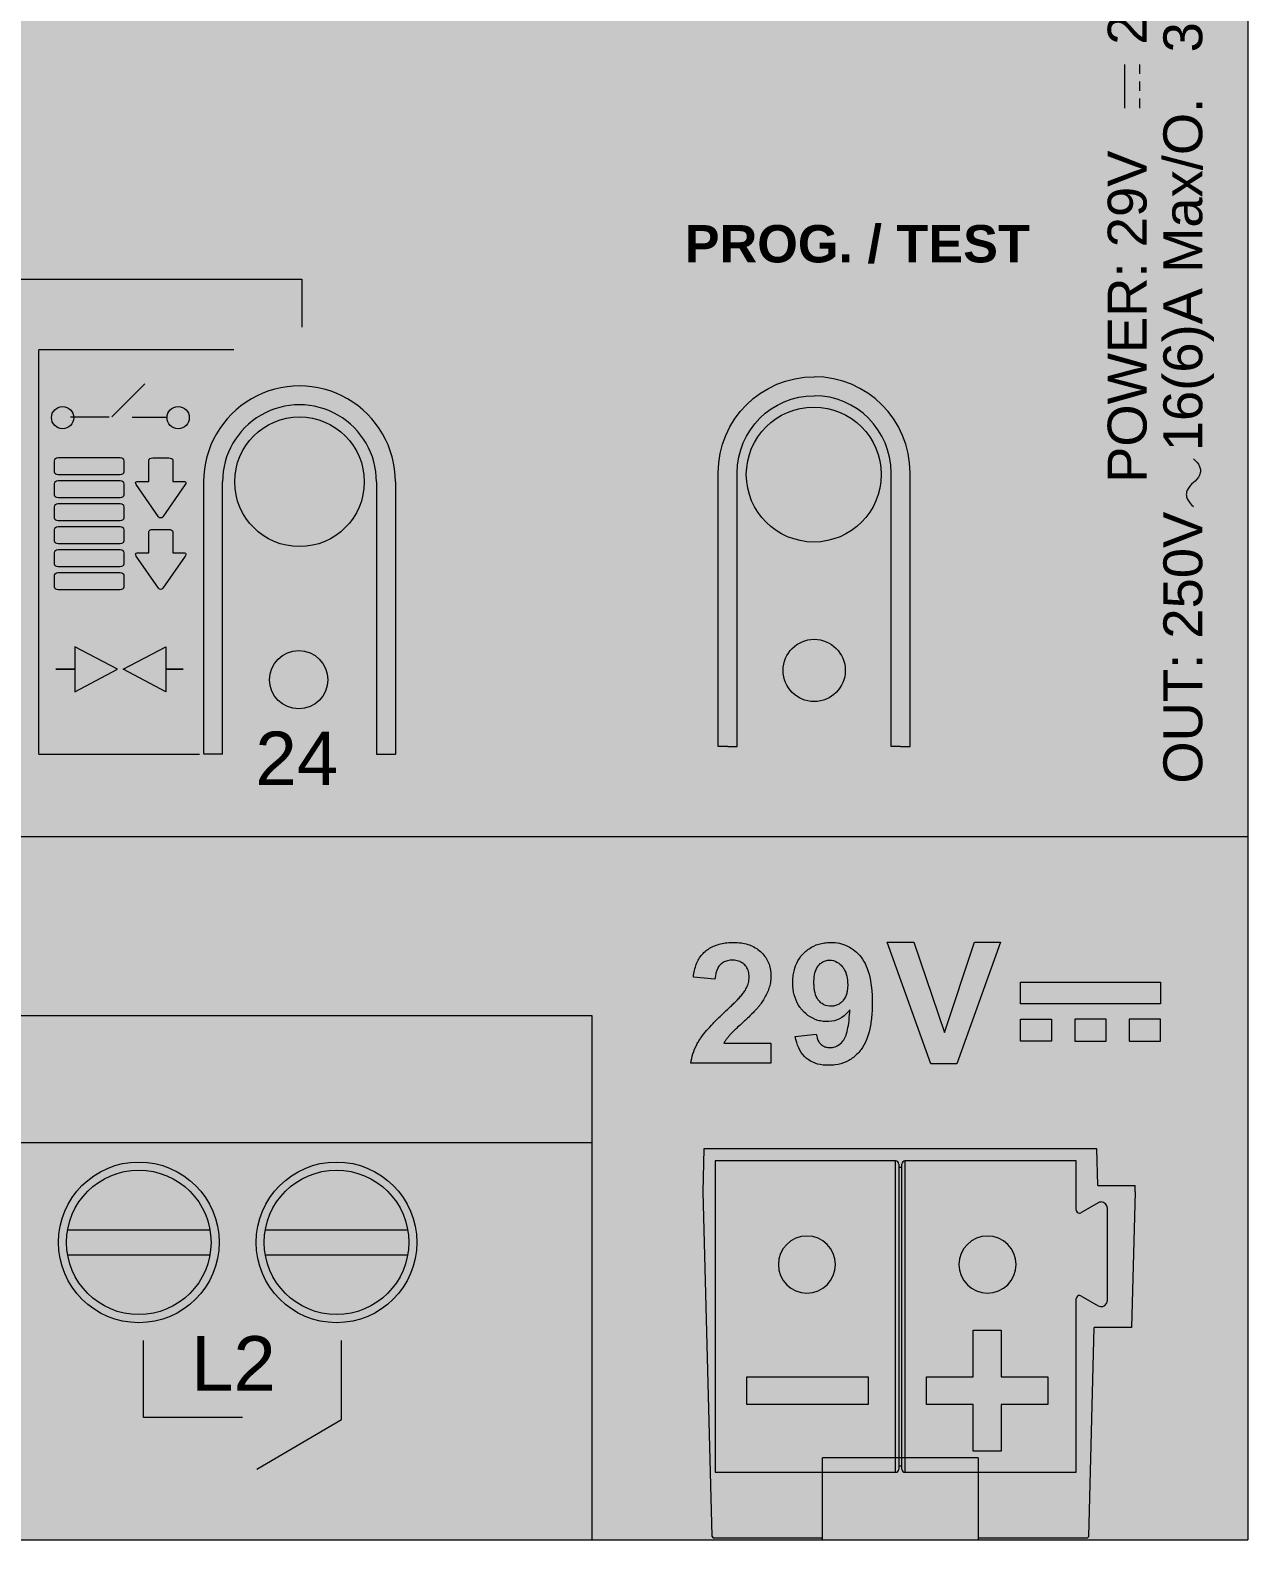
# Model space of a CAD drawing. Header units: millimetres. Extents: x 0 to 212, y 0 to 90.
# Drawn here: x 172.5 to 211.6, y 0 to 48.48 of the extents above; entities that cross this region are included whole.
import ezdxf

# ---------------------------------------------------------------- set-up
doc = ezdxf.new("R2010")
doc.units = ezdxf.units.MM
doc.styles.add('ZENNIO_PRINT', font='arial.ttf')

# ---------------------------------------------------------------- blocks, each defined once
blk = doc.blocks.new('ZENNIO_MAXINBOX_24_COLOURS')
at = {"true_color": 0xd7d9de}
blk.add_hatch(color=254, dxfattribs=at).paths.add_polyline_path([(0, -45), (211.6, -45), (211.6, 45), (0, 45)])
at = {"true_color": 0xe7e8ec}
blk.add_hatch(color=254, dxfattribs=at).paths.add_polyline_path([(0, -22.429), (211.6, -22.429), (211.6, 22.571), (0, 22.571)])
at = {"true_color": 0xcccfd6}
h = blk.add_hatch(color=254, dxfattribs=at)
edge = h.paths.add_edge_path()
edge.add_arc((197.662, -10.793), 2.167, 0, 360)
h = blk.add_hatch(color=254, dxfattribs=at)
edge = h.paths.add_edge_path()
edge.add_arc((181.145, -11.026), 2.081, 0, 360)
at = {"true_color": 0xfafbfd}
h = blk.add_hatch(color=7, dxfattribs=at)
edge = h.paths.add_edge_path()
edge.add_arc((181.145, -11.026), 1.861, 0, 360)
h = blk.add_hatch(color=7, dxfattribs=at)
edge = h.paths.add_edge_path()
edge.add_arc((197.662, -10.793), 1.947, 0, 360)
at = {"true_color": 0xffffff}
h = blk.add_hatch(color=7, dxfattribs=at)
edge = h.paths.add_edge_path()
edge.add_arc((180.785, -10.676), 1.16, 0, 360)
h = blk.add_hatch(color=7, dxfattribs=at)
edge = h.paths.add_edge_path()
edge.add_arc((197.302, -10.443), 1.16, 0, 360)
at = {"true_color": 0x223422}
h = blk.add_hatch(color=250, dxfattribs=at)
edge = h.paths.add_edge_path()
edge.add_arc((181.12, -17.383), 0.936, 0, 360)
at = {"true_color": 0xef2922}
h = blk.add_hatch(color=20, dxfattribs=at)
edge = h.paths.add_edge_path()
edge.add_arc((197.674, -17.083), 1, 0, 360)
at = {"true_color": 0x326927}
h = blk.add_hatch(color=89, dxfattribs=at)
edge = h.paths.add_edge_path()
edge.add_arc((181.3, -17.383), 0.515, 0, 360)
at = {"true_color": 0xc7cad0}
blk.add_hatch(color=9, dxfattribs=at).paths.add_polyline_path([(0, -28.172), (211.6, -28.172), (211.6, -22.429), (0, -22.429)])
at = {"true_color": 0xb9bcc3}
blk.add_hatch(color=9, dxfattribs=at).paths.add_polyline_path([(9.504, -32.245), (190.547, -32.245), (190.547, -28.172), (9.504, -28.172)])
at = {"true_color": 0xd5d7dc}
blk.add_hatch(color=254, dxfattribs=at).paths.add_polyline_path([(190.547, -45), (211.6, -45), (211.6, -28.172), (190.547, -28.172)])
at = {"true_color": 0xcbcdd3}
blk.add_hatch(color=254, dxfattribs=at).paths.add_polyline_path([(9.504, -45), (190.547, -45), (190.547, -32.245), (9.504, -32.245)])
at = {"true_color": 0x5d6365}
h = blk.add_hatch(color=251, dxfattribs=at)
edge = h.paths.add_edge_path()
edge.add_arc((175.984, -35.449), 2.58, 0, 360)
h = blk.add_hatch(color=251, dxfattribs=at)
edge = h.paths.add_edge_path()
edge.add_arc((182.333, -35.449), 2.58, 0, 360)
at = {"true_color": 0xb1b8b9}
h = blk.add_hatch(color=253, dxfattribs=at)
edge = h.paths.add_edge_path()
edge.add_arc((175.984, -35.449), 2.32, 0, 360)
h = blk.add_hatch(color=253, dxfattribs=at)
edge = h.paths.add_edge_path()
edge.add_arc((182.333, -35.449), 2.32, 0, 360)
at = {"true_color": 0x494f50}
for points in [[(173.7, -35.852), (178.268, -35.852), (178.268, -35.046), (173.7, -35.046)], [(180.049, -35.852), (184.617, -35.852), (184.617, -35.046), (180.049, -35.046)]]:
    blk.add_hatch(color=251, dxfattribs=at).paths.add_polyline_path(points)
blk = doc.blocks.new('Dado KNX')
at = {"true_color": 0x353939}
h = blk.add_hatch(color=250, dxfattribs=at)
h.dxf.hatch_style = 1
h.paths.add_polyline_path([(185.574, 84.26), (179.774, 84.26), (179.774, 74.26), (185.574, 74.26)])
at = {"true_color": 0xef2f24}
h = blk.add_hatch(color=20, dxfattribs=at)
h.dxf.hatch_style = 1
edge = h.paths.add_edge_path()
edge.add_line((185.874, 74.26), (191.374, 74.26))
edge.add_line((191.374, 74.26), (191.374, 79.855))
edge.add_spline(control_points=[(191.374, 79.837), (191.374, 79.855), (191.379, 79.872), (191.388, 79.887)], knot_values=[1, 1, 1, 1, 2, 2, 2, 2], degree=3, periodic=0)
edge.add_spline(control_points=[(191.388, 79.887), (191.415, 79.935), (191.476, 79.951), (191.524, 79.924)], knot_values=[0, 0, 0, 0, 1, 1, 1, 1], degree=3, periodic=0)
edge.add_line((191.524, 79.924), (192.074, 79.606))
edge.add_spline(control_points=[(192.074, 79.606), (192.17, 79.551), (192.292, 79.583), (192.347, 79.679)], knot_values=[0, 0, 0, 0, 1, 1, 1, 1], degree=3, periodic=0)
edge.add_spline(control_points=[(192.347, 79.679), (192.365, 79.709), (192.374, 79.744), (192.374, 79.779)], knot_values=[1, 1, 1, 1, 2, 2, 2, 2], degree=3, periodic=0)
edge.add_line((192.374, 79.779), (192.374, 82.741))
edge.add_spline(control_points=[(192.374, 82.741), (192.374, 82.851), (192.285, 82.941), (192.174, 82.941)], knot_values=[0, 0, 0, 0, 1, 1, 1, 1], degree=3, periodic=0)
edge.add_spline(control_points=[(192.174, 82.941), (192.139, 82.941), (192.104, 82.932), (192.074, 82.914)], knot_values=[1, 1, 1, 1, 2, 2, 2, 2], degree=3, periodic=0)
edge.add_line((192.074, 82.914), (191.509, 82.588))
edge.add_spline(control_points=[(191.524, 82.596), (191.509, 82.588), (191.492, 82.583), (191.474, 82.583)], knot_values=[1, 1, 1, 1, 2, 2, 2, 2], degree=3, periodic=0)
edge.add_spline(control_points=[(191.474, 82.583), (191.419, 82.583), (191.374, 82.628), (191.374, 82.683)], knot_values=[0, 0, 0, 0, 1, 1, 1, 1], degree=3, periodic=0)
edge.add_line((191.374, 82.683), (191.374, 84.26))
edge.add_line((191.374, 84.26), (185.874, 84.26))
edge.add_line((185.874, 84.26), (185.874, 74.26))
at = {"color": 250, "lineweight": 18, "true_color": 0x353939}
for p, q in [((179.774, 84.26), (179.774, 74.26)), ((185.574, 84.26), (179.774, 84.26)), ((185.574, 74.26), (185.574, 84.26)), ((185.674, 84.16), (185.674, 74.36)), ((179.774, 74.26), (185.574, 74.26))]:
    blk.add_line(p, q, dxfattribs=at)
at = {"color": 20, "lineweight": 18, "true_color": 0xef2f24}
for p, q in [((185.774, 74.36), (185.774, 84.16)), ((191.374, 84.26), (185.874, 84.26)), ((185.874, 84.26), (185.874, 74.26)), ((191.374, 82.683), (191.374, 84.26)), ((192.074, 82.914), (191.524, 82.596)), ((192.374, 79.779), (192.374, 82.741)), ((191.374, 74.26), (191.374, 79.837)), ((191.524, 79.924), (192.074, 79.606)), ((185.874, 74.26), (191.374, 74.26))]:
    blk.add_line(p, q, dxfattribs=at)
at = {"color": 250, "lineweight": 18, "true_color": 0x353939}
for points in [[(185.674, 84.06), (185.724, 84.06)], [(185.674, 74.468), (185.724, 74.468)]]:
    blk.add_lwpolyline(points, dxfattribs=at)
at = {"color": 20, "lineweight": 18, "true_color": 0xef2f24}
for points in [[(185.724, 84.06), (185.774, 84.06)], [(185.724, 74.468), (185.774, 74.468)]]:
    blk.add_lwpolyline(points, dxfattribs=at)
at = {"color": 250, "lineweight": 18, "true_color": 0x353939}
for points in [[(185.674, 84.16), (185.674, 84.215), (185.629, 84.26), (185.574, 84.26)], [(185.574, 74.26), (185.629, 74.26), (185.674, 74.305), (185.674, 74.36)]]:
    blk.add_open_spline(points, degree=3, dxfattribs=at)
at = {"color": 20, "lineweight": 18, "true_color": 0xef2f24}
for points in [[(185.874, 84.26), (185.819, 84.26), (185.774, 84.215), (185.774, 84.16)], [(191.388, 79.887), (191.379, 79.872), (191.374, 79.855), (191.374, 79.837)], [(191.524, 79.924), (191.476, 79.951), (191.415, 79.935), (191.388, 79.887)], [(192.074, 79.606), (192.17, 79.551), (192.292, 79.583), (192.347, 79.679)], [(192.347, 79.679), (192.365, 79.709), (192.374, 79.744), (192.374, 79.779)], [(185.774, 74.36), (185.774, 74.305), (185.819, 74.26), (185.874, 74.26)]]:
    blk.add_open_spline(points, degree=3, dxfattribs=at)
for points in [[(192.374, 82.741), (192.374, 82.851), (192.285, 82.941), (192.174, 82.941), (192.139, 82.941), (192.104, 82.932), (192.074, 82.914)], [(191.374, 82.683), (191.374, 82.628), (191.419, 82.583), (191.474, 82.583), (191.492, 82.583), (191.509, 82.588), (191.524, 82.596)]]:
    blk.add_open_spline(points, degree=3, knots=[0, 0, 0, 0, 1, 1, 1, 2, 2, 2, 2], dxfattribs=at)
blk = doc.blocks.new('ZIO-MB24_ENVOLVENTE')
at = {"color": 250, "lineweight": 18, "true_color": 0x3a3d42}
for p, q in [((178.066, -11.026), (178.066, -19.751)), ((178.673, -19.768), (178.672, -11.026)), ((183.617, -11.026), (183.617, -19.768)), ((184.223, -11.026), (184.223, -19.768)), ((178.673, -19.768), (178.066, -19.768)), ((183.617, -19.768), (184.223, -19.768)), ((211.6, -22.429), (0, -22.429)), ((190.547, -28.172), (9.504, -28.172)), ((190.547, -45), (190.547, -28.172)), ((9.504, -32.245), (190.547, -32.245)), ((194.126, -32.446), (194.1, -33.823)), ((206.755, -32.446), (194.126, -32.446)), ((206.781, -33.621), (206.755, -32.446)), ((194.1, -33.823), (194.382, -44.88)), ((206.781, -33.621), (207.981, -33.621)), ((207.981, -33.831), (207.867, -38.187)), ((207.981, -33.831), (207.981, -33.621)), ((206.491, -44.89), (206.667, -38.187)), ((207.867, -38.187), (206.667, -38.187)), ((202.941, -42.366), (197.941, -42.366)), ((197.941, -44.937), (197.941, -42.366)), ((202.941, -42.366), (202.941, -44.937)), ((0, -45), (211.6, -45)), ((194.382, -44.88), (194.425, -44.937)), ((194.425, -44.937), (197.941, -44.937)), ((197.941, -45), (197.941, -44.937)), ((197.941, -45), (202.941, -45)), ((202.941, -44.937), (206.456, -44.937)), ((202.941, -44.937), (202.941, -45)), ((206.456, -44.937), (206.491, -44.89))]:
    blk.add_line(p, q, dxfattribs=at)
for points in [[(211.6, 45), (211.6, -45)], [(173.699, -35.046), (178.269, -35.046)], [(180.048, -35.046), (184.618, -35.046)], [(173.699, -35.852), (178.269, -35.852)], [(180.048, -35.852), (184.618, -35.852)]]:
    blk.add_lwpolyline(points, dxfattribs=at)
for points in [[(194.899, -19.523), (194.594, -19.523), (194.594, -10.733, -0.414213), (197.674, -7.653, -1.000003)], [(200.448, -19.523), (200.753, -19.523), (200.753, -10.733, 0.414213), (197.673, -7.653, 1.000003)], [(194.899, -19.523), (195.204, -19.523), (195.204, -10.733, -0.414212), (197.674, -8.263, -0.000002)], [(200.449, -19.523), (200.144, -19.523), (200.144, -10.733, 0.414212), (197.674, -8.263, 0.000002)]]:
    blk.add_lwpolyline(points, format="xyb", dxfattribs=at)
for centre, radius in [((197.662, -10.793), 2.167), ((181.145, -11.026), 2.081), ((181.12, -17.383), 0.936), ((197.674, -17.083), 1), ((175.984, -35.449), 2.58), ((182.333, -35.449), 2.58), ((175.984, -35.449), 2.32), ((182.333, -35.449), 2.32)]:
    blk.add_circle(centre, radius, dxfattribs=at)
for radius, end in [(3.079, 179.9989), (2.472, 180.0034)]:
    blk.add_arc((181.145, -11.026), radius, 359.9989, end, dxfattribs=at)
blk = doc.blocks.new('ZIO-MB24_SERIGRAFIA')
at = {"lineweight": 15, "true_color": 0x161719}
h = blk.add_hatch(color=250, dxfattribs=at)
h.dxf.hatch_style = 2
h.paths.add_polyline_path([(198.28, -5.26), (197.642, -6.365), (197.004, -5.26)])
h = blk.add_hatch(color=250, dxfattribs=at)
h.dxf.hatch_style = 1
h.paths.add_polyline_path([(173.892, -8.964, 1), (173.179, -8.964, 1)])
h = blk.add_hatch(color=250, dxfattribs=at)
h.dxf.hatch_style = 1
h.paths.add_polyline_path([(173.892, -8.964, 1), (173.179, -8.964, 1)])
h = blk.add_hatch(color=250, dxfattribs=at)
h.dxf.hatch_style = 1
h.paths.add_polyline_path([(177.606, -8.964, 1), (176.893, -8.964, 1)])
h = blk.add_hatch(color=250, dxfattribs=at)
h.dxf.hatch_style = 1
h.paths.add_polyline_path([(177.606, -8.964, 1), (176.893, -8.964, 1)])
h = blk.add_hatch(color=250, dxfattribs=at)
h.dxf.hatch_style = 2
edge = h.paths.add_edge_path()
edge.add_spline(control_points=[(173.392, -10.259), (173.324, -10.259), (173.267, -10.299), (173.267, -10.348), (173.267, -10.348), (173.267, -10.348), (173.267, -10.348), (173.267, -10.348), (173.267, -10.704), (173.267, -10.704), (173.267, -10.752), (173.324, -10.792), (173.392, -10.792), (173.392, -10.792), (173.392, -10.792), (173.392, -10.792), (173.392, -10.792), (175.386, -10.792), (175.386, -10.792), (175.454, -10.792), (175.511, -10.752), (175.511, -10.704), (175.511, -10.704), (175.511, -10.704), (175.511, -10.704), (175.511, -10.704), (175.511, -10.348), (175.511, -10.348), (175.511, -10.299), (175.454, -10.259), (175.386, -10.259), (175.386, -10.259), (175.386, -10.259), (175.386, -10.259), (175.386, -10.259), (173.392, -10.259), (173.392, -10.259)], knot_values=[0, 0, 0, 0, 1, 1, 1, 2, 2, 2, 3, 3, 3, 4, 4, 4, 5, 5, 5, 6, 6, 6, 7, 7, 7, 8, 8, 8, 9, 9, 9, 10, 10, 10, 11, 11, 11, 12, 12, 12, 12], degree=3, periodic=0)
h = blk.add_hatch(color=250, dxfattribs=at)
h.dxf.hatch_style = 2
edge = h.paths.add_edge_path()
edge.add_spline(control_points=[(175.902, -11.113), (175.902, -11.113), (176.619, -12.147), (176.619, -12.147), (176.658, -12.202), (176.721, -12.202), (176.759, -12.147), (176.759, -12.147), (177.477, -11.113), (177.477, -11.113), (177.512, -11.062), (177.5, -11.019), (177.452, -11.013), (177.452, -11.013), (177.072, -11.013), (177.072, -11.013), (177.072, -11.013), (177.072, -10.33), (177.072, -10.33), (177.072, -10.292), (177.015, -10.26), (176.945, -10.26), (176.945, -10.26), (176.434, -10.26), (176.434, -10.26), (176.364, -10.26), (176.306, -10.292), (176.306, -10.33), (176.306, -10.33), (176.306, -11.013), (176.306, -11.013), (176.306, -11.013), (175.927, -11.013), (175.927, -11.013), (175.879, -11.019), (175.867, -11.062), (175.902, -11.113)], knot_values=[0, 0, 0, 0, 1, 1, 1, 2, 2, 2, 3, 3, 3, 4, 4, 4, 5, 5, 5, 6, 6, 6, 7, 7, 7, 8, 8, 8, 9, 9, 9, 10, 10, 10, 11, 11, 11, 12, 12, 12, 12], degree=3, periodic=0)
h = blk.add_hatch(color=250, dxfattribs=at)
h.dxf.hatch_style = 2
edge = h.paths.add_edge_path()
edge.add_spline(control_points=[(173.392, -10.998), (173.324, -10.998), (173.267, -11.038), (173.267, -11.087), (173.267, -11.087), (173.267, -11.087), (173.267, -11.087), (173.267, -11.087), (173.267, -11.442), (173.267, -11.442), (173.267, -11.491), (173.324, -11.531), (173.392, -11.531), (173.392, -11.531), (173.392, -11.531), (173.392, -11.531), (173.392, -11.531), (175.386, -11.531), (175.386, -11.531), (175.454, -11.531), (175.511, -11.491), (175.511, -11.442), (175.511, -11.442), (175.511, -11.442), (175.511, -11.442), (175.511, -11.442), (175.511, -11.087), (175.511, -11.087), (175.511, -11.038), (175.454, -10.998), (175.386, -10.998), (175.386, -10.998), (175.386, -10.998), (175.386, -10.998), (175.386, -10.998), (173.392, -10.998), (173.392, -10.998)], knot_values=[0, 0, 0, 0, 1, 1, 1, 2, 2, 2, 3, 3, 3, 4, 4, 4, 5, 5, 5, 6, 6, 6, 7, 7, 7, 8, 8, 8, 9, 9, 9, 10, 10, 10, 11, 11, 11, 12, 12, 12, 12], degree=3, periodic=0)
h = blk.add_hatch(color=250, dxfattribs=at)
h.dxf.hatch_style = 2
edge = h.paths.add_edge_path()
edge.add_spline(control_points=[(173.392, -11.736), (173.324, -11.736), (173.267, -11.776), (173.267, -11.825), (173.267, -11.825), (173.267, -11.825), (173.267, -11.825), (173.267, -11.825), (173.267, -12.18), (173.267, -12.18), (173.267, -12.229), (173.324, -12.269), (173.392, -12.269), (173.392, -12.269), (173.392, -12.269), (173.392, -12.269), (173.392, -12.269), (175.386, -12.269), (175.386, -12.269), (175.454, -12.269), (175.511, -12.229), (175.511, -12.18), (175.511, -12.18), (175.511, -12.18), (175.511, -12.18), (175.511, -12.18), (175.511, -11.825), (175.511, -11.825), (175.511, -11.776), (175.454, -11.736), (175.386, -11.736), (175.386, -11.736), (175.386, -11.736), (175.386, -11.736), (175.386, -11.736), (173.392, -11.736), (173.392, -11.736)], knot_values=[0, 0, 0, 0, 1, 1, 1, 2, 2, 2, 3, 3, 3, 4, 4, 4, 5, 5, 5, 6, 6, 6, 7, 7, 7, 8, 8, 8, 9, 9, 9, 10, 10, 10, 11, 11, 11, 12, 12, 12, 12], degree=3, periodic=0)
h = blk.add_hatch(color=250, dxfattribs=at)
h.dxf.hatch_style = 2
edge = h.paths.add_edge_path()
edge.add_spline(control_points=[(173.392, -12.475), (173.324, -12.475), (173.267, -12.515), (173.267, -12.564), (173.267, -12.564), (173.267, -12.564), (173.267, -12.564), (173.267, -12.564), (173.267, -12.919), (173.267, -12.919), (173.267, -12.968), (173.324, -13.008), (173.392, -13.008), (173.392, -13.008), (173.392, -13.008), (173.392, -13.008), (173.392, -13.008), (175.386, -13.008), (175.386, -13.008), (175.454, -13.008), (175.511, -12.968), (175.511, -12.919), (175.511, -12.919), (175.511, -12.919), (175.511, -12.919), (175.511, -12.919), (175.511, -12.564), (175.511, -12.564), (175.511, -12.515), (175.454, -12.475), (175.386, -12.475), (175.386, -12.475), (175.386, -12.475), (175.386, -12.475), (175.386, -12.475), (173.392, -12.475), (173.392, -12.475)], knot_values=[0, 0, 0, 0, 1, 1, 1, 2, 2, 2, 3, 3, 3, 4, 4, 4, 5, 5, 5, 6, 6, 6, 7, 7, 7, 8, 8, 8, 9, 9, 9, 10, 10, 10, 11, 11, 11, 12, 12, 12, 12], degree=3, periodic=0)
h = blk.add_hatch(color=250, dxfattribs=at)
h.dxf.hatch_style = 2
edge = h.paths.add_edge_path()
edge.add_spline(control_points=[(175.902, -13.409), (175.902, -13.409), (176.619, -14.443), (176.619, -14.443), (176.658, -14.499), (176.721, -14.499), (176.759, -14.443), (176.759, -14.443), (177.477, -13.409), (177.477, -13.409), (177.512, -13.358), (177.5, -13.315), (177.452, -13.309), (177.452, -13.309), (177.072, -13.309), (177.072, -13.309), (177.072, -13.309), (177.072, -12.626), (177.072, -12.626), (177.072, -12.588), (177.015, -12.556), (176.945, -12.556), (176.945, -12.556), (176.434, -12.556), (176.434, -12.556), (176.364, -12.556), (176.306, -12.588), (176.306, -12.626), (176.306, -12.626), (176.306, -13.309), (176.306, -13.309), (176.306, -13.309), (175.927, -13.309), (175.927, -13.309), (175.879, -13.315), (175.867, -13.358), (175.902, -13.409)], knot_values=[0, 0, 0, 0, 1, 1, 1, 2, 2, 2, 3, 3, 3, 4, 4, 4, 5, 5, 5, 6, 6, 6, 7, 7, 7, 8, 8, 8, 9, 9, 9, 10, 10, 10, 11, 11, 11, 12, 12, 12, 12], degree=3, periodic=0)
h = blk.add_hatch(color=250, dxfattribs=at)
h.dxf.hatch_style = 2
edge = h.paths.add_edge_path()
edge.add_spline(control_points=[(173.392, -13.213), (173.324, -13.213), (173.267, -13.253), (173.267, -13.302), (173.267, -13.302), (173.267, -13.302), (173.267, -13.302), (173.267, -13.302), (173.267, -13.657), (173.267, -13.657), (173.267, -13.706), (173.324, -13.746), (173.392, -13.746), (173.392, -13.746), (173.392, -13.746), (173.392, -13.746), (173.392, -13.746), (175.386, -13.746), (175.386, -13.746), (175.454, -13.746), (175.511, -13.706), (175.511, -13.657), (175.511, -13.657), (175.511, -13.657), (175.511, -13.657), (175.511, -13.657), (175.511, -13.302), (175.511, -13.302), (175.511, -13.253), (175.454, -13.213), (175.386, -13.213), (175.386, -13.213), (175.386, -13.213), (175.386, -13.213), (175.386, -13.213), (173.392, -13.213), (173.392, -13.213)], knot_values=[0, 0, 0, 0, 1, 1, 1, 2, 2, 2, 3, 3, 3, 4, 4, 4, 5, 5, 5, 6, 6, 6, 7, 7, 7, 8, 8, 8, 9, 9, 9, 10, 10, 10, 11, 11, 11, 12, 12, 12, 12], degree=3, periodic=0)
h = blk.add_hatch(color=250, dxfattribs=at)
h.dxf.hatch_style = 2
edge = h.paths.add_edge_path()
edge.add_spline(control_points=[(173.392, -13.951), (173.324, -13.951), (173.267, -13.992), (173.267, -14.04), (173.267, -14.04), (173.267, -14.04), (173.267, -14.04), (173.267, -14.04), (173.267, -14.396), (173.267, -14.396), (173.267, -14.445), (173.324, -14.485), (173.392, -14.485), (173.392, -14.485), (173.392, -14.485), (173.392, -14.485), (173.392, -14.485), (175.386, -14.485), (175.386, -14.485), (175.454, -14.485), (175.511, -14.445), (175.511, -14.396), (175.511, -14.396), (175.511, -14.396), (175.511, -14.396), (175.511, -14.396), (175.511, -14.04), (175.511, -14.04), (175.511, -13.992), (175.454, -13.951), (175.386, -13.951), (175.386, -13.951), (175.386, -13.951), (175.386, -13.951), (175.386, -13.951), (173.392, -13.951), (173.392, -13.951)], knot_values=[0, 0, 0, 0, 1, 1, 1, 2, 2, 2, 3, 3, 3, 4, 4, 4, 5, 5, 5, 6, 6, 6, 7, 7, 7, 8, 8, 8, 9, 9, 9, 10, 10, 10, 11, 11, 11, 12, 12, 12, 12], degree=3, periodic=0)
h = blk.add_hatch(color=250, dxfattribs=at)
h.dxf.hatch_style = 2
h.paths.add_polyline_path([(176.85, -16.322), (176.85, -17.771), (175.479, -17.047)])
h = blk.add_hatch(color=250, dxfattribs=at)
h.dxf.hatch_style = 2
h.paths.add_polyline_path([(176.139, -41.425), (177.05, -43.004), (177.962, -41.425)])
at = {"color": 250, "lineweight": 15, "true_color": 0x161719}
for p, q in [((208.131, 2.077), (208.131, 2.377)), ((208.131, 1.527), (208.131, 1.827)), ((208.131, 0.977), (208.131, 1.277)), ((166.635, -4.521), (181.225, -4.521)), ((181.225, -4.521), (181.225, -6.063)), ((179.034, -6.79), (172.772, -6.79)), ((172.772, -19.768), (172.772, -6.79)), ((176.175, -7.881), (175.114, -8.942)), ((176.175, -7.881), (175.114, -8.942)), ((175.036, -8.954), (173.786, -8.954)), ((175.036, -8.954), (173.786, -8.954)), ((176.893, -8.964), (175.769, -8.964)), ((176.893, -8.964), (175.769, -8.964)), ((173.933, -16.322), (173.933, -17.771)), ((175.305, -17.047), (173.933, -16.322)), ((175.479, -17.047), (176.85, -16.322)), ((176.85, -16.322), (176.85, -17.771)), ((173.359, -17.046), (173.321, -17.046)), ((173.321, -17.046), (173.358, -17.046)), ((173.358, -17.046), (173.933, -17.046)), ((173.933, -17.046), (173.359, -17.046)), ((173.933, -17.771), (175.305, -17.047)), ((176.85, -17.771), (175.479, -17.047)), ((177.404, -17.046), (176.85, -17.046)), ((176.85, -17.046), (177.406, -17.046)), ((172.772, -19.768), (177.934, -19.768)), ((201.419, -29.72), (200.016, -25.811)), ((200.016, -25.811), (200.871, -25.811)), ((200.871, -25.811), (201.863, -28.707)), ((201.863, -28.707), (202.824, -25.811)), ((203.66, -25.811), (202.26, -29.72)), ((202.824, -25.811), (203.66, -25.811)), ((194.488, -26.995), (193.796, -26.928)), ((204.295, -27.79), (204.295, -27.09)), ((204.295, -27.09), (208.795, -27.09)), ((208.795, -27.09), (208.795, -27.79)), ((208.795, -27.79), (204.295, -27.79)), ((204.295, -28.985), (204.295, -28.285)), ((204.295, -28.285), (205.295, -28.285)), ((205.295, -28.285), (205.295, -28.985)), ((206.049, -28.285), (206.049, -28.985)), ((207.049, -28.285), (206.049, -28.285)), ((207.049, -28.985), (207.049, -28.285)), ((207.795, -28.285), (207.795, -28.985)), ((208.795, -28.285), (207.795, -28.285)), ((208.795, -28.985), (208.795, -28.285)), ((194.775, -29.05), (196.286, -29.05)), ((196.286, -29.05), (196.286, -29.694)), ((197.067, -28.837), (197.742, -28.762)), ((205.295, -28.985), (204.295, -28.985)), ((206.049, -28.985), (207.049, -28.985)), ((207.795, -28.985), (208.795, -28.985)), ((196.286, -29.694), (193.718, -29.694)), ((201.437, -29.694), (201.419, -29.72)), ((202.26, -29.72), (201.419, -29.72)), ((202.782, -39.763), (202.782, -38.263)), ((202.782, -38.263), (203.677, -38.263)), ((203.677, -38.263), (203.677, -39.763)), ((176.138, -41.071), (176.138, -38.595)), ((182.49, -41.133), (182.49, -38.595)), ((195.512, -40.658), (195.512, -39.763)), ((195.512, -39.763), (199.407, -39.763)), ((199.407, -39.763), (199.407, -40.658)), ((201.282, -40.658), (201.282, -39.763)), ((201.282, -39.763), (202.782, -39.763)), ((203.677, -39.763), (205.177, -39.763)), ((205.177, -39.763), (205.177, -40.658)), ((199.407, -40.658), (195.512, -40.658)), ((202.782, -40.658), (201.282, -40.658)), ((202.782, -42.158), (202.782, -40.658)), ((205.177, -40.658), (203.677, -40.658)), ((203.677, -40.658), (203.677, -42.158)), ((179.314, -41.071), (176.138, -41.071)), ((179.774, -42.732), (182.49, -41.133)), ((203.677, -42.158), (202.782, -42.158))]:
    blk.add_line(p, q, dxfattribs=at)
blk.add_lwpolyline([(207.651, 0.977), (207.651, 2.377)], dxfattribs=at)
blk.add_lwpolyline([(209.853, -10.291, -0.127161), (210.049, -10.533, -0.094334), (210.081, -10.672, -0.094334), (210.049, -10.81, -0.127161), (209.853, -11.052, 0.127161), (209.657, -11.295, 0.094334), (209.624, -11.433, 0.094334), (209.657, -11.571, 0.127161), (209.853, -11.814)], format="xyb", dxfattribs=at)
for centre in [(173.536, -8.964), (173.536, -8.964), (177.249, -8.964), (177.249, -8.964)]:
    blk.add_circle(centre, 0.357, dxfattribs=at)
for points in [[(173.392, -10.259), (173.324, -10.259), (173.267, -10.299), (173.267, -10.348)], [(173.267, -10.348), (173.267, -10.348), (173.267, -10.704), (173.267, -10.704)], [(175.386, -10.259), (175.386, -10.259), (173.392, -10.259), (173.392, -10.259)], [(175.511, -10.348), (175.511, -10.299), (175.454, -10.259), (175.386, -10.259)], [(175.511, -10.704), (175.511, -10.704), (175.511, -10.348), (175.511, -10.348)], [(173.267, -10.704), (173.267, -10.752), (173.324, -10.792), (173.392, -10.792)], [(173.392, -10.998), (173.324, -10.998), (173.267, -11.038), (173.267, -11.087)], [(173.267, -11.087), (173.267, -11.087), (173.267, -11.442), (173.267, -11.442)], [(173.392, -10.792), (173.392, -10.792), (175.386, -10.792), (175.386, -10.792)], [(175.386, -10.998), (175.386, -10.998), (173.392, -10.998), (173.392, -10.998)], [(175.386, -10.792), (175.454, -10.792), (175.511, -10.752), (175.511, -10.704)], [(175.511, -11.087), (175.511, -11.038), (175.454, -10.998), (175.386, -10.998)], [(175.511, -11.442), (175.511, -11.442), (175.511, -11.087), (175.511, -11.087)], [(173.267, -11.442), (173.267, -11.491), (173.324, -11.531), (173.392, -11.531)], [(173.392, -11.531), (173.392, -11.531), (175.386, -11.531), (175.386, -11.531)], [(175.386, -11.531), (175.454, -11.531), (175.511, -11.491), (175.511, -11.442)], [(173.392, -11.736), (173.324, -11.736), (173.267, -11.776), (173.267, -11.825)], [(173.267, -11.825), (173.267, -11.825), (173.267, -12.18), (173.267, -12.18)], [(175.386, -11.736), (175.386, -11.736), (173.392, -11.736), (173.392, -11.736)], [(175.511, -11.825), (175.511, -11.776), (175.454, -11.736), (175.386, -11.736)], [(175.511, -12.18), (175.511, -12.18), (175.511, -11.825), (175.511, -11.825)], [(173.267, -12.18), (173.267, -12.229), (173.324, -12.269), (173.392, -12.269)], [(173.392, -12.475), (173.324, -12.475), (173.267, -12.515), (173.267, -12.564)], [(173.267, -12.564), (173.267, -12.564), (173.267, -12.919), (173.267, -12.919)], [(173.392, -12.269), (173.392, -12.269), (175.386, -12.269), (175.386, -12.269)], [(175.386, -12.475), (175.386, -12.475), (173.392, -12.475), (173.392, -12.475)], [(175.386, -12.269), (175.454, -12.269), (175.511, -12.229), (175.511, -12.18)], [(175.511, -12.564), (175.511, -12.515), (175.454, -12.475), (175.386, -12.475)], [(175.511, -12.919), (175.511, -12.919), (175.511, -12.564), (175.511, -12.564)], [(173.267, -12.919), (173.267, -12.968), (173.324, -13.008), (173.392, -13.008)], [(173.392, -13.008), (173.392, -13.008), (175.386, -13.008), (175.386, -13.008)], [(175.386, -13.008), (175.454, -13.008), (175.511, -12.968), (175.511, -12.919)], [(173.392, -13.213), (173.324, -13.213), (173.267, -13.253), (173.267, -13.302)], [(173.267, -13.302), (173.267, -13.302), (173.267, -13.657), (173.267, -13.657)], [(175.386, -13.213), (175.386, -13.213), (173.392, -13.213), (173.392, -13.213)], [(175.511, -13.302), (175.511, -13.253), (175.454, -13.213), (175.386, -13.213)], [(175.511, -13.657), (175.511, -13.657), (175.511, -13.302), (175.511, -13.302)], [(173.267, -13.657), (173.267, -13.706), (173.324, -13.746), (173.392, -13.746)], [(173.392, -13.951), (173.324, -13.951), (173.267, -13.992), (173.267, -14.04)], [(173.267, -14.04), (173.267, -14.04), (173.267, -14.396), (173.267, -14.396)], [(173.392, -13.746), (173.392, -13.746), (175.386, -13.746), (175.386, -13.746)], [(175.386, -13.951), (175.386, -13.951), (173.392, -13.951), (173.392, -13.951)], [(175.386, -13.746), (175.454, -13.746), (175.511, -13.706), (175.511, -13.657)], [(175.511, -14.04), (175.511, -13.992), (175.454, -13.951), (175.386, -13.951)], [(175.511, -14.396), (175.511, -14.396), (175.511, -14.04), (175.511, -14.04)], [(173.267, -14.396), (173.267, -14.445), (173.324, -14.485), (173.392, -14.485)], [(173.392, -14.485), (173.392, -14.485), (175.386, -14.485), (175.386, -14.485)], [(175.386, -14.485), (175.454, -14.485), (175.511, -14.445), (175.511, -14.396)]]:
    blk.add_open_spline(points, degree=3, dxfattribs=at)
for points, knots in [([(175.902, -11.113), (175.902, -11.113), (176.619, -12.147), (176.619, -12.147), (176.658, -12.202), (176.721, -12.202), (176.759, -12.147), (176.759, -12.147), (177.477, -11.113), (177.477, -11.113), (177.512, -11.062), (177.5, -11.019), (177.452, -11.013), (177.452, -11.013), (177.072, -11.013), (177.072, -11.013), (177.072, -11.013), (177.072, -10.33), (177.072, -10.33), (177.072, -10.292), (177.015, -10.26), (176.945, -10.26), (176.945, -10.26), (176.434, -10.26), (176.434, -10.26), (176.364, -10.26), (176.306, -10.292), (176.306, -10.33), (176.306, -10.33), (176.306, -11.013), (176.306, -11.013), (176.306, -11.013), (175.927, -11.013), (175.927, -11.013), (175.879, -11.019), (175.867, -11.062), (175.902, -11.113)], [0, 0, 0, 0, 1, 1, 1, 2, 2, 2, 3, 3, 3, 4, 4, 4, 5, 5, 5, 6, 6, 6, 7, 7, 7, 8, 8, 8, 9, 9, 9, 10, 10, 10, 11, 11, 11, 12, 12, 12, 12]), ([(175.902, -13.409), (175.902, -13.409), (176.619, -14.443), (176.619, -14.443), (176.658, -14.499), (176.721, -14.499), (176.759, -14.443), (176.759, -14.443), (177.477, -13.409), (177.477, -13.409), (177.512, -13.358), (177.5, -13.315), (177.452, -13.309), (177.452, -13.309), (177.072, -13.309), (177.072, -13.309), (177.072, -13.309), (177.072, -12.626), (177.072, -12.626), (177.072, -12.588), (177.015, -12.556), (176.945, -12.556), (176.945, -12.556), (176.434, -12.556), (176.434, -12.556), (176.364, -12.556), (176.306, -12.588), (176.306, -12.626), (176.306, -12.626), (176.306, -13.309), (176.306, -13.309), (176.306, -13.309), (175.927, -13.309), (175.927, -13.309), (175.879, -13.315), (175.867, -13.358), (175.902, -13.409)], [0, 0, 0, 0, 1, 1, 1, 2, 2, 2, 3, 3, 3, 4, 4, 4, 5, 5, 5, 6, 6, 6, 7, 7, 7, 8, 8, 8, 9, 9, 9, 10, 10, 10, 11, 11, 11, 12, 12, 12, 12]), ([(193.796, -26.928), (193.814, -26.775), (193.845, -26.641), (193.889, -26.523), (193.935, -26.398), (193.996, -26.292), (194.074, -26.203), (194.113, -26.158), (194.156, -26.118), (194.204, -26.081), (194.252, -26.045), (194.304, -26.012), (194.357, -25.983), (194.465, -25.924), (194.584, -25.881), (194.718, -25.852), (194.784, -25.838), (194.854, -25.828), (194.928, -25.823), (194.965, -25.82), (195.003, -25.818), (195.042, -25.817), (195.081, -25.816), (195.12, -25.817), (195.159, -25.818), (195.314, -25.824), (195.461, -25.851), (195.594, -25.899), (195.728, -25.948), (195.847, -26.019), (195.95, -26.113), (196.002, -26.16), (196.048, -26.211), (196.088, -26.264), (196.128, -26.317), (196.161, -26.373), (196.189, -26.431), (196.245, -26.548), (196.276, -26.675), (196.284, -26.809), (196.286, -26.843), (196.286, -26.877), (196.286, -26.911), (196.285, -26.945), (196.283, -26.979), (196.28, -27.011), (196.273, -27.077), (196.262, -27.14), (196.247, -27.201), (196.232, -27.261), (196.214, -27.319), (196.192, -27.374), (196.171, -27.429), (196.145, -27.483), (196.116, -27.537), (196.059, -27.644), (195.99, -27.748), (195.918, -27.843), (195.9, -27.866), (195.882, -27.889), (195.863, -27.912), (195.844, -27.935), (195.824, -27.957), (195.803, -27.979), (195.762, -28.024), (195.721, -28.066), (195.677, -28.11), (195.633, -28.153), (195.587, -28.198), (195.531, -28.25), (195.503, -28.276), (195.473, -28.304), (195.439, -28.335), (195.422, -28.351), (195.404, -28.368), (195.386, -28.384), (195.369, -28.4), (195.353, -28.415), (195.337, -28.429), (195.275, -28.486), (195.226, -28.532), (195.179, -28.576), (195.155, -28.599), (195.132, -28.621), (195.109, -28.643), (195.086, -28.665), (195.064, -28.687), (195.042, -28.709), (195.02, -28.731), (194.998, -28.752), (194.979, -28.773), (194.97, -28.783), (194.961, -28.792), (194.953, -28.802), (194.944, -28.811), (194.934, -28.823), (194.924, -28.835), (194.902, -28.861), (194.878, -28.892), (194.856, -28.923), (194.834, -28.954), (194.814, -28.985), (194.799, -29.011), (194.791, -29.024), (194.783, -29.037), (194.775, -29.05)], [0, 0, 0, 0, 1, 1, 1, 2, 2, 2, 3, 3, 3, 4, 4, 4, 5, 5, 5, 6, 6, 6, 7, 7, 7, 8, 8, 8, 9, 9, 9, 10, 10, 10, 11, 11, 11, 12, 12, 12, 13, 13, 13, 14, 14, 14, 15, 15, 15, 16, 16, 16, 17, 17, 17, 18, 18, 18, 19, 19, 19, 20, 20, 20, 21, 21, 21, 22, 22, 22, 23, 23, 23, 24, 24, 24, 25, 25, 25, 26, 26, 26, 27, 27, 27, 28, 28, 28, 29, 29, 29, 30, 30, 30, 31, 31, 31, 32, 32, 32, 33, 33, 33, 34, 34, 34, 35, 35, 35, 35]), ([(198.821, -27.983), (198.804, -28.003), (198.787, -28.023), (198.77, -28.044), (198.601, -28.243), (198.396, -28.347), (198.148, -28.36), (198.117, -28.362), (198.085, -28.362), (198.054, -28.361), (198.023, -28.36), (197.993, -28.357), (197.963, -28.354), (197.903, -28.347), (197.845, -28.335), (197.789, -28.319), (197.677, -28.286), (197.572, -28.233), (197.474, -28.161), (197.425, -28.124), (197.377, -28.083), (197.332, -28.036), (197.326, -28.03), (197.32, -28.024), (197.315, -28.018), (197.309, -28.012), (197.305, -28.007), (197.3, -28.002), (197.29, -27.991), (197.28, -27.98), (197.271, -27.969), (197.252, -27.947), (197.234, -27.924), (197.217, -27.9), (197.15, -27.806), (197.097, -27.703), (197.059, -27.59), (197.021, -27.478), (196.997, -27.355), (196.989, -27.223), (196.984, -27.156), (196.984, -27.086), (196.987, -27.019), (196.991, -26.952), (196.997, -26.888), (197.008, -26.826), (197.05, -26.579), (197.149, -26.37), (197.307, -26.197), (197.347, -26.154), (197.392, -26.111), (197.438, -26.074), (197.485, -26.036), (197.533, -26.003), (197.584, -25.974), (197.685, -25.916), (197.795, -25.874), (197.914, -25.848), (197.974, -25.835), (198.036, -25.826), (198.1, -25.821), (198.132, -25.819), (198.165, -25.817), (198.198, -25.817), (198.215, -25.817), (198.226, -25.817), (198.238, -25.817), (198.251, -25.817), (198.263, -25.817), (198.275, -25.818), (198.373, -25.822), (198.467, -25.836), (198.555, -25.861), (198.732, -25.911), (198.891, -26.001), (199.032, -26.132), (199.103, -26.197), (199.17, -26.271), (199.228, -26.358), (199.287, -26.445), (199.337, -26.545), (199.379, -26.659), (199.463, -26.887), (199.514, -27.169), (199.531, -27.503), (199.536, -27.587), (199.538, -27.674), (199.538, -27.764), (199.538, -27.854), (199.536, -27.942), (199.532, -28.025), (199.523, -28.193), (199.507, -28.348), (199.481, -28.49), (199.431, -28.774), (199.347, -29.006), (199.231, -29.186), (199.217, -29.208), (199.202, -29.23), (199.186, -29.251), (199.178, -29.261), (199.17, -29.271), (199.162, -29.281), (199.158, -29.286), (199.154, -29.291), (199.15, -29.296), (199.146, -29.301), (199.141, -29.308), (199.136, -29.314), (199.093, -29.363), (199.049, -29.408), (199.003, -29.45), (198.911, -29.532), (198.81, -29.598), (198.702, -29.648), (198.593, -29.698), (198.476, -29.732), (198.351, -29.749), (198.289, -29.758), (198.224, -29.763), (198.157, -29.764), (198.09, -29.765), (198.024, -29.762), (197.962, -29.755), (197.715, -29.726), (197.514, -29.633), (197.362, -29.476), (197.215, -29.324), (197.115, -29.112), (197.067, -28.837)], [0, 0, 0, 0, 1, 1, 1, 2, 2, 2, 3, 3, 3, 4, 4, 4, 5, 5, 5, 6, 6, 6, 7, 7, 7, 8, 8, 8, 9, 9, 9, 10, 10, 10, 11, 11, 11, 12, 12, 12, 13, 13, 13, 14, 14, 14, 15, 15, 15, 16, 16, 16, 17, 17, 17, 18, 18, 18, 19, 19, 19, 20, 20, 20, 21, 21, 21, 22, 22, 22, 23, 23, 23, 24, 24, 24, 25, 25, 25, 26, 26, 26, 27, 27, 27, 28, 28, 28, 29, 29, 29, 30, 30, 30, 31, 31, 31, 32, 32, 32, 33, 33, 33, 34, 34, 34, 35, 35, 35, 36, 36, 36, 37, 37, 37, 38, 38, 38, 39, 39, 39, 40, 40, 40, 41, 41, 41, 42, 42, 42, 43, 43, 43, 43]), ([(193.718, -29.694), (193.729, -29.597), (193.75, -29.496), (193.78, -29.398), (193.812, -29.291), (193.856, -29.188), (193.902, -29.099), (193.914, -29.077), (193.926, -29.055), (193.937, -29.035), (193.949, -29.014), (193.96, -28.995), (193.972, -28.976), (193.995, -28.939), (194.02, -28.902), (194.046, -28.865), (194.099, -28.791), (194.158, -28.718), (194.221, -28.645), (194.284, -28.572), (194.351, -28.498), (194.427, -28.419), (194.503, -28.341), (194.587, -28.256), (194.688, -28.16), (194.713, -28.136), (194.74, -28.111), (194.767, -28.085), (194.781, -28.072), (194.795, -28.058), (194.809, -28.045), (194.824, -28.032), (194.837, -28.019), (194.85, -28.007), (194.902, -27.958), (194.946, -27.917), (194.986, -27.878), (195.027, -27.839), (195.063, -27.804), (195.099, -27.768), (195.136, -27.733), (195.171, -27.697), (195.207, -27.661), (195.242, -27.624), (195.278, -27.586), (195.313, -27.547), (195.348, -27.509), (195.382, -27.469), (195.409, -27.432), (195.423, -27.413), (195.435, -27.396), (195.447, -27.376), (195.459, -27.357), (195.472, -27.335), (195.484, -27.312), (195.509, -27.265), (195.533, -27.213), (195.55, -27.156), (195.568, -27.099), (195.581, -27.038), (195.584, -26.974), (195.586, -26.943), (195.585, -26.91), (195.583, -26.879), (195.581, -26.849), (195.577, -26.819), (195.572, -26.79), (195.56, -26.732), (195.542, -26.679), (195.516, -26.633), (195.503, -26.61), (195.489, -26.588), (195.472, -26.569), (195.456, -26.549), (195.439, -26.531), (195.42, -26.515), (195.382, -26.482), (195.336, -26.453), (195.283, -26.431), (195.231, -26.41), (195.172, -26.397), (195.111, -26.391), (195.081, -26.388), (195.049, -26.387), (195.019, -26.388), (194.99, -26.388), (194.961, -26.391), (194.934, -26.396), (194.879, -26.405), (194.83, -26.421), (194.786, -26.443), (194.742, -26.465), (194.702, -26.493), (194.667, -26.526), (194.631, -26.559), (194.6, -26.6), (194.575, -26.648), (194.528, -26.738), (194.499, -26.853), (194.488, -26.995)], [0, 0, 0, 0, 1, 1, 1, 2, 2, 2, 3, 3, 3, 4, 4, 4, 5, 5, 5, 6, 6, 6, 7, 7, 7, 8, 8, 8, 9, 9, 9, 10, 10, 10, 11, 11, 11, 12, 12, 12, 13, 13, 13, 14, 14, 14, 15, 15, 15, 16, 16, 16, 17, 17, 17, 18, 18, 18, 19, 19, 19, 20, 20, 20, 21, 21, 21, 22, 22, 22, 23, 23, 23, 24, 24, 24, 25, 25, 25, 26, 26, 26, 27, 27, 27, 28, 28, 28, 29, 29, 29, 30, 30, 30, 31, 31, 31, 32, 32, 32, 33, 33, 33, 33]), ([(198.751, -27.175), (198.751, -26.971), (198.713, -26.805), (198.634, -26.674), (198.624, -26.657), (198.613, -26.642), (198.602, -26.626), (198.596, -26.619), (198.59, -26.611), (198.584, -26.604), (198.582, -26.6), (198.578, -26.596), (198.574, -26.591), (198.57, -26.587), (198.566, -26.582), (198.562, -26.577), (198.53, -26.541), (198.497, -26.51), (198.461, -26.484), (198.39, -26.433), (198.313, -26.402), (198.231, -26.391), (198.21, -26.389), (198.19, -26.387), (198.167, -26.387), (198.145, -26.387), (198.123, -26.389), (198.101, -26.392), (198.058, -26.398), (198.016, -26.411), (197.978, -26.429), (197.939, -26.447), (197.903, -26.47), (197.87, -26.499), (197.853, -26.514), (197.837, -26.529), (197.822, -26.546), (197.818, -26.55), (197.814, -26.554), (197.811, -26.559), (197.807, -26.563), (197.805, -26.565), (197.802, -26.569), (197.797, -26.575), (197.792, -26.582), (197.787, -26.589), (197.708, -26.7), (197.672, -26.863), (197.668, -27.075), (197.668, -27.101), (197.668, -27.129), (197.668, -27.155), (197.669, -27.182), (197.67, -27.207), (197.672, -27.232), (197.675, -27.282), (197.681, -27.329), (197.689, -27.373), (197.705, -27.461), (197.731, -27.538), (197.766, -27.603), (197.775, -27.619), (197.785, -27.634), (197.795, -27.649), (197.8, -27.656), (197.805, -27.664), (197.81, -27.671), (197.813, -27.674), (197.816, -27.678), (197.818, -27.681), (197.821, -27.684), (197.825, -27.689), (197.829, -27.693), (197.859, -27.728), (197.891, -27.758), (197.927, -27.783), (197.997, -27.833), (198.078, -27.861), (198.166, -27.867), (198.21, -27.87), (198.255, -27.868), (198.298, -27.861), (198.341, -27.854), (198.381, -27.843), (198.42, -27.825), (198.458, -27.808), (198.494, -27.786), (198.528, -27.758), (198.545, -27.744), (198.562, -27.729), (198.578, -27.712), (198.585, -27.704), (198.594, -27.694), (198.6, -27.687), (198.606, -27.68), (198.612, -27.673), (198.617, -27.666), (198.662, -27.607), (198.696, -27.536), (198.718, -27.454), (198.729, -27.413), (198.737, -27.37), (198.743, -27.323), (198.746, -27.3), (198.748, -27.276), (198.749, -27.251), (198.751, -27.226), (198.751, -27.2), (198.751, -27.175)], [0, 0, 0, 0, 1, 1, 1, 2, 2, 2, 3, 3, 3, 4, 4, 4, 5, 5, 5, 6, 6, 6, 7, 7, 7, 8, 8, 8, 9, 9, 9, 10, 10, 10, 11, 11, 11, 12, 12, 12, 13, 13, 13, 14, 14, 14, 15, 15, 15, 16, 16, 16, 17, 17, 17, 18, 18, 18, 19, 19, 19, 20, 20, 20, 21, 21, 21, 22, 22, 22, 23, 23, 23, 24, 24, 24, 25, 25, 25, 26, 26, 26, 27, 27, 27, 28, 28, 28, 29, 29, 29, 30, 30, 30, 31, 31, 31, 32, 32, 32, 33, 33, 33, 34, 34, 34, 35, 35, 35, 36, 36, 36, 36]), ([(197.742, -28.762), (197.756, -28.858), (197.782, -28.939), (197.822, -29.005), (197.844, -29.04), (197.868, -29.07), (197.902, -29.098), (197.935, -29.127), (197.973, -29.149), (198.015, -29.165), (198.057, -29.181), (198.103, -29.19), (198.153, -29.193), (198.165, -29.193), (198.178, -29.193), (198.19, -29.193), (198.203, -29.193), (198.214, -29.193), (198.225, -29.192), (198.247, -29.19), (198.269, -29.187), (198.29, -29.183), (198.375, -29.166), (198.454, -29.126), (198.523, -29.062), (198.54, -29.047), (198.557, -29.029), (198.573, -29.011), (198.581, -29.001), (198.589, -28.992), (198.597, -28.981), (198.599, -28.979), (198.601, -28.976), (198.603, -28.974), (198.604, -28.972), (198.605, -28.971), (198.606, -28.97), (198.607, -28.969), (198.607, -28.968), (198.607, -28.968), (198.609, -28.965), (198.611, -28.962), (198.613, -28.959), (198.629, -28.937), (198.644, -28.911), (198.658, -28.883), (198.686, -28.827), (198.71, -28.759), (198.73, -28.68), (198.772, -28.521), (198.8, -28.316), (198.816, -28.062), (198.818, -28.036), (198.82, -28.009), (198.821, -27.983)], [0, 0, 0, 0, 1, 1, 1, 2, 2, 2, 3, 3, 3, 4, 4, 4, 5, 5, 5, 6, 6, 6, 7, 7, 7, 8, 8, 8, 9, 9, 9, 10, 10, 10, 11, 11, 11, 12, 12, 12, 13, 13, 13, 14, 14, 14, 15, 15, 15, 16, 16, 16, 17, 17, 17, 18, 18, 18, 18]), ([(196.524, -36.161), (196.524, -35.655), (196.935, -35.245), (197.441, -35.245), (197.947, -35.245), (198.357, -35.655), (198.357, -36.161), (198.357, -36.667), (197.947, -37.077), (197.441, -37.077), (196.935, -37.077), (196.524, -36.667), (196.524, -36.161), (196.524, -36.161), (196.524, -36.161), (196.524, -36.161)], [0, 0, 0, 0, 1, 1, 1, 2, 2, 2, 3, 3, 3, 4, 4, 4, 5, 5, 5, 5]), ([(202.324, -36.161), (202.324, -35.655), (202.735, -35.245), (203.241, -35.245), (203.747, -35.245), (204.157, -35.655), (204.157, -36.161), (204.157, -36.667), (203.747, -37.077), (203.241, -37.077), (202.735, -37.077), (202.324, -36.667), (202.324, -36.161), (202.324, -36.161), (202.324, -36.161), (202.324, -36.161)], [0, 0, 0, 0, 1, 1, 1, 2, 2, 2, 3, 3, 3, 4, 4, 4, 5, 5, 5, 5])]:
    blk.add_open_spline(points, degree=3, knots=knots, dxfattribs=at)
at = {"color": 250, "lineweight": 15, "true_color": 0x161719, "style": 'ZENNIO_PRINT'}
for s, height, p in [('24', 1.7143, (179.728, -20.763)), ('L2', 1.7525, (177.66, -40.213))]:
    blk.add_text(s, height=height, dxfattribs=at).set_placement(p)
at = {"color": 250, "lineweight": 15, "true_color": 0x161719, "char_height": 1.25, "attachment_point": 1, "rotation": 90, "style": 'ZENNIO_PRINT'}
for s, insert in [('{\\W3.926196; }  OUT: 250V    16(6)A Max/O.   30V     16(6)A Max/O.', (208.888, -23.594)), ('{\\W8.61131;   }POWER: 29V       240mW', (207.1, -23.594))]:
    blk.add_mtext_dynamic_manual_height_columns(s, width=45.00001, gutter_width=12.5, heights=[0], dxfattribs=dict(at, insert=insert))
at = {"color": 250, "lineweight": 15, "true_color": 0x161719, "insert": (190.791, -2.782), "char_height": 1.2, "attachment_point": 1, "style": 'ZENNIO_PRINT'}
blk.add_mtext_dynamic_manual_height_columns('{\\fArial Rounded MT Bold|b0|i0|c0|p34;\\W5.85481; \\W1;PROG. / TEST}', width=15.64131, gutter_width=12.5, heights=[0], dxfattribs=at)
blk = doc.blocks.new('ZENNIO_MAXINBOX_24_FRONT')
blk.add_blockref('ZENNIO_MAXINBOX_24_COLOURS', (0, 45))
at = {"color": 0}
for name, p in [('ZIO-MB24_ENVOLVENTE', (0, 45)), ('ZIO-MB24_SERIGRAFIA', (0, 45)), ('Dado KNX', (14.716, -72.093))]:
    blk.add_blockref(name, p, dxfattribs=at)

msp = doc.modelspace()

# ---------------------------------------------------------------- block references
msp.add_blockref('ZENNIO_MAXINBOX_24_FRONT', (0, 0))

doc.saveas('drawing.dxf')
